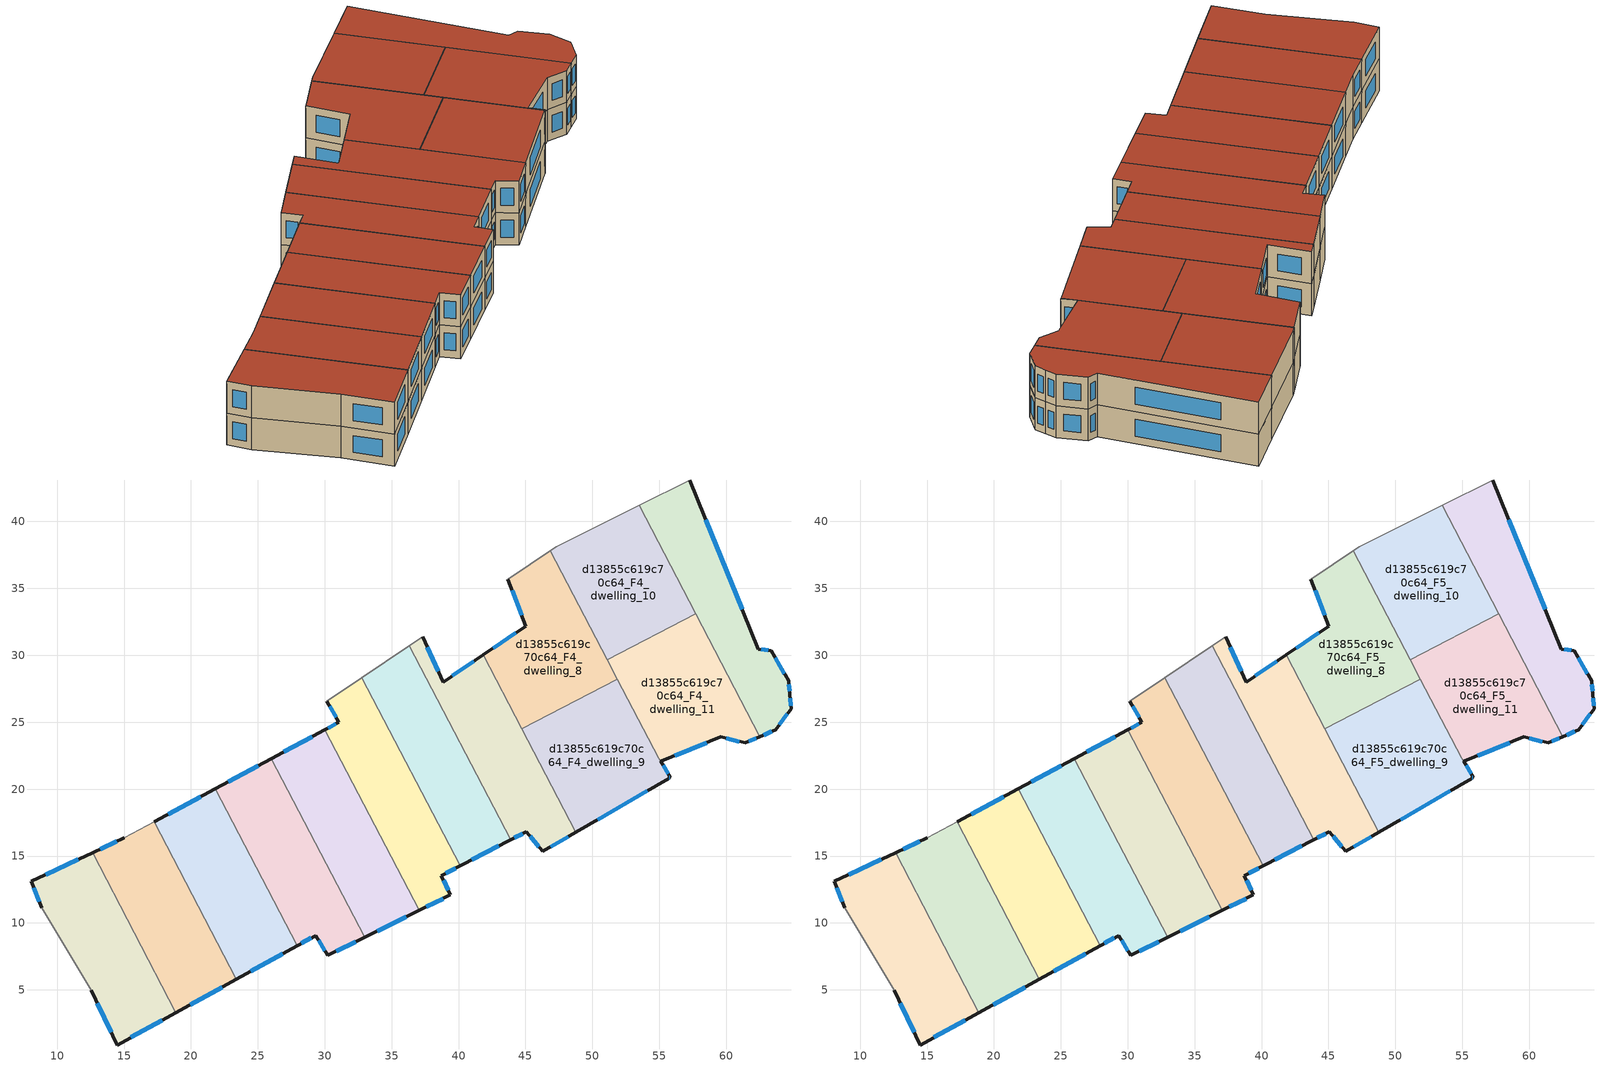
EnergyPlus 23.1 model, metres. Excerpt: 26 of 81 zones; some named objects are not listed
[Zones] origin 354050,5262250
d13855c619c70c64_F4_dwelling_0
 floor to d13855c619c70c64_F3_dwelling_0 (EU_floor_Construction): 12.65,15.25 18.88,3.3 14.48,0.88 12.55,4.95 8.85,11.13 8.08,13.12 z12
 wall outside (EU_wall_Construction): 12.55,4.95 14.48,0.88 18.88,3.3 / 12.65,15.25 8.08,13.12 8.85,11.13 z12:15
 wall adiabatic (EU_wall_Construction): 8.85,11.13 12.55,4.95 z12:15
 wall to d13855c619c70c64_F4_dwelling_1 (EU_wall_Construction): 18.88,3.3 12.65,15.25 z12:15
 window (EU_Window_Construction): 15.51,1.45 17.85,2.73 / 13,4 14.03,1.84 / 8.26,12.65 8.67,11.59 / 11.57,14.74 9.15,13.62 z12.7:14.3
d13855c619c70c64_F4_dwelling_1
 floor to d13855c619c70c64_F3_dwelling_1 (EU_floor_Construction): 17.25,17.55 23.39,5.79 18.88,3.3 12.65,15.25 15.03,16.36 z12
 wall outside (EU_wall_Construction): 18.88,3.3 23.39,5.79 / 15.03,16.36 12.65,15.25 z12:15
 wall adiabatic (EU_wall_Construction): 17.25,17.55 15.03,16.36 z12:15
 wall to d13855c619c70c64_F4_dwelling_2 (EU_wall_Construction): 23.39,5.79 17.25,17.55 z12:15
 window (EU_Window_Construction): 19.94,3.88 22.33,5.2 / 14.47,16.09 13.2,15.51 z12.7:14.3
d13855c619c70c64_F4_dwelling_10
 floor to d13855c619c70c64_F3_dwelling_10 (EU_floor_Construction): 53.5,41.21 57.73,33.1 51.12,29.66 46.86,37.82 47.29,38.11 z12
 wall adiabatic (EU_wall_Construction): 53.5,41.21 47.29,38.11 46.86,37.82 z12:15
 wall to d13855c619c70c64_F4_dwelling_11 (EU_wall_Construction): 51.12,29.66 57.73,33.1 z12:15
 wall to d13855c619c70c64_F4_dwelling_12 (EU_wall_Construction): 57.73,33.1 53.5,41.21 z12:15
 wall to d13855c619c70c64_F4_dwelling_8 (EU_wall_Construction): 46.86,37.82 51.12,29.66 z12:15
d13855c619c70c64_F4_dwelling_11
 floor to d13855c619c70c64_F3_dwelling_11 (EU_floor_Construction): 57.73,33.1 62.52,23.92 61.41,23.45 59.58,23.9 55.12,22.08 55.82,20.88 55.73,20.82 51.12,29.66 z12
 wall outside (EU_wall_Construction): 55.73,20.82 55.82,20.88 55.12,22.08 59.58,23.9 61.41,23.45 62.52,23.92 z12:15
 wall to d13855c619c70c64_F4_dwelling_9 (EU_wall_Construction): 51.87,28.23 55.73,20.82 z12:15
 wall to d13855c619c70c64_F4_dwelling_12 (EU_wall_Construction): 62.52,23.92 57.73,33.1 z12:15
 wall to d13855c619c70c64_F4_dwelling_8 (EU_wall_Construction): 51.12,29.65 51.86,28.23 z12:15
 window (EU_Window_Construction): 56.17,22.51 58.53,23.47 / 55.66,21.16 55.29,21.8 / 55.75,20.84 55.8,20.86 / 61.67,23.56 62.26,23.81 / 60.01,23.79 60.98,23.55 z12.7:14.3
d13855c619c70c64_F4_dwelling_12
 floor to d13855c619c70c64_F3_dwelling_12 (EU_floor_Construction): 57.28,43.1 62.39,30.46 63.35,30.35 64.66,28.08 64.75,27.06 64.85,26 63.68,24.43 62.52,23.92 53.5,41.21 z12
 wall outside (EU_wall_Construction): 62.52,23.92 63.68,24.43 64.85,26 64.75,27.06 64.66,28.08 63.35,30.35 62.39,30.46 57.28,43.1 z12:15
 wall adiabatic (EU_wall_Construction): 57.28,43.1 53.5,41.21 z12:15
 window (EU_Window_Construction): 64.35,28.62 63.66,29.82 / 64.73,27.3 64.68,27.84 / 64.82,26.25 64.77,26.81 / 63.96,24.8 64.57,25.63 / 62.79,24.04 63.41,24.31 / 61.19,33.43 58.48,40.13 / 63.12,30.38 62.61,30.44 z12.7:14.3
d13855c619c70c64_F4_dwelling_2
 floor to d13855c619c70c64_F3_dwelling_2 (EU_floor_Construction): 21.81,20.01 27.93,8.29 23.39,5.79 17.25,17.55 z12
 wall outside (EU_wall_Construction): 21.81,20.01 17.25,17.55 / 23.39,5.79 27.93,8.29 z12:15
 wall to d13855c619c70c64_F4_dwelling_3 (EU_wall_Construction): 27.93,8.29 21.81,20.01 z12:15
 window (EU_Window_Construction): 20.74,19.44 18.32,18.13 / 24.46,6.37 26.86,7.7 z12.7:14.3
d13855c619c70c64_F4_dwelling_3
 floor to d13855c619c70c64_F3_dwelling_3 (EU_floor_Construction): 26.01,22.28 32.98,8.93 30.21,7.57 29.34,9.06 27.93,8.29 21.81,20.01 z12
 wall outside (EU_wall_Construction): 27.93,8.29 29.34,9.06 30.21,7.57 32.98,8.93 / 26.01,22.28 21.81,20.01 z12:15
 wall to d13855c619c70c64_F4_dwelling_4 (EU_wall_Construction): 32.98,8.93 26.01,22.28 z12:15
 window (EU_Window_Construction): 29.54,8.71 30,7.92 / 28.26,8.47 29.01,8.88 / 25.02,21.75 22.79,20.55 / 30.86,7.89 32.33,8.61 z12.7:14.3
d13855c619c70c64_F4_dwelling_4
 floor to d13855c619c70c64_F3_dwelling_4 (EU_floor_Construction): 30,24.43 37.04,10.93 32.98,8.93 26.01,22.28 z12
 wall outside (EU_wall_Construction): 30,24.43 26.01,22.28 / 32.98,8.93 37.04,10.93 z12:15
 wall to d13855c619c70c64_F4_dwelling_5 (EU_wall_Construction): 37.04,10.93 30,24.43 z12:15
 window (EU_Window_Construction): 29.06,23.93 26.94,22.79 / 33.93,9.4 36.09,10.46 z12.7:14.3
d13855c619c70c64_F4_dwelling_5
 floor to d13855c619c70c64_F3_dwelling_5 (EU_floor_Construction): 32.77,28.32 40.11,14.26 38.72,13.54 39.4,12.09 37.04,10.93 30,24.43 31.06,25.01 30.15,26.55 z12
 wall outside (EU_wall_Construction): 37.04,10.93 39.4,12.09 38.72,13.54 40.11,14.26 / 30.15,26.55 31.06,25.01 30,24.43 z12:15
 wall to d13855c619c70c64_F4_dwelling_6 (EU_wall_Construction): 40.11,14.26 32.77,28.32 z12:15
 wall adiabatic (EU_wall_Construction): 32.77,28.32 30.15,26.55 z12:15
 window (EU_Window_Construction): 39.04,13.71 39.78,14.09 / 39.24,12.43 38.88,13.2 / 37.6,11.2 38.84,11.82 / 30.81,24.87 30.25,24.57 / 30.36,26.19 30.85,25.37 z12.7:14.3
d13855c619c70c64_F4_dwelling_6
 floor to d13855c619c70c64_F3_dwelling_6 (EU_floor_Construction): 36.33,30.72 43.9,16.22 40.11,14.26 32.77,28.32 z12
 wall outside (EU_wall_Construction): 40.11,14.26 43.9,16.22 z12:15
 wall adiabatic (EU_wall_Construction): 36.33,30.72 32.77,28.32 z12:15
 wall to d13855c619c70c64_F4_dwelling_7 (EU_wall_Construction): 43.9,16.22 36.33,30.72 z12:15
 window (EU_Window_Construction): 41,14.72 43.01,15.76 z12.7:14.3
d13855c619c70c64_F4_dwelling_7
 floor to d13855c619c70c64_F3_dwelling_7 (EU_floor_Construction): 41.84,30.03 48.76,16.78 46.3,15.35 45.05,16.82 43.9,16.22 36.33,30.72 37.31,31.38 38.84,28 z12
 wall outside (EU_wall_Construction): 43.9,16.22 45.05,16.82 46.3,15.35 48.76,16.78 / 41.84,30.03 38.84,28 37.31,31.38 z12:15
 wall adiabatic (EU_wall_Construction): 37.31,31.38 36.33,30.72 z12:15
 wall to d13855c619c70c64_F4_dwelling_9 (EU_wall_Construction): 48.76,16.78 44.73,24.5 z12:15
 wall to d13855c619c70c64_F4_dwelling_8 (EU_wall_Construction): 44.73,24.5 41.84,30.03 z12:15
 window (EU_Window_Construction): 46.88,15.69 48.18,16.45 / 45.35,16.47 46.01,15.7 / 44.17,16.36 44.78,16.68 / 38.48,28.8 37.67,30.59 / 41.14,29.56 39.54,28.48 z12.7:14.3
d13855c619c70c64_F4_dwelling_8
 floor to d13855c619c70c64_F3_dwelling_8 (EU_floor_Construction): 46.86,37.82 51.86,28.23 44.73,24.5 41.84,30.03 45.03,32.18 43.68,35.68 43.85,35.79 z12
 wall outside (EU_wall_Construction): 43.68,35.68 45.03,32.18 41.84,30.03 z12:15
 wall to d13855c619c70c64_F4_dwelling_9 (EU_wall_Construction): 44.73,24.5 51.86,28.23 z12:15
 wall adiabatic (EU_wall_Construction): 46.86,37.82 43.85,35.79 43.68,35.68 z12:15
 window (EU_Window_Construction): 44.28,31.67 42.59,30.53 / 43.99,34.86 44.71,33 z12.7:14.3
d13855c619c70c64_F4_dwelling_9
 floor to d13855c619c70c64_F3_dwelling_9 (EU_floor_Construction): 51.86,28.23 55.73,20.82 48.76,16.78 44.73,24.5 z12
 wall outside (EU_wall_Construction): 48.76,16.78 55.73,20.82 z12:15
 window (EU_Window_Construction): 50.4,17.73 54.09,19.87 z12.7:14.3
d13855c619c70c64_F5_dwelling_0
 floor to d13855c619c70c64_F4_dwelling_0 (EU_floor_Construction): 12.65,15.25 18.88,3.3 14.48,0.88 12.55,4.95 8.85,11.13 8.08,13.12 z15
 wall outside (EU_wall_Construction): 12.55,4.95 14.48,0.88 18.88,3.3 / 12.65,15.25 8.08,13.12 8.85,11.13 z15:18
 wall adiabatic (EU_wall_Construction): 8.85,11.13 12.55,4.95 z15:18
 wall to d13855c619c70c64_F5_dwelling_1 (EU_wall_Construction): 18.88,3.3 12.65,15.25 z15:18
 window (EU_Window_Construction): 15.51,1.45 17.85,2.73 / 13,4 14.03,1.84 / 8.26,12.65 8.67,11.59 / 11.57,14.74 9.15,13.62 z15.7:17.3
 roof outside (EU_roof_Construction): 18.88,3.3 12.65,15.25 8.08,13.12 8.85,11.13 12.55,4.95 14.48,0.88 z18
d13855c619c70c64_F5_dwelling_1
 floor to d13855c619c70c64_F4_dwelling_1 (EU_floor_Construction): 17.25,17.55 23.39,5.79 18.88,3.3 12.65,15.25 15.03,16.36 z15
 wall outside (EU_wall_Construction): 18.88,3.3 23.39,5.79 / 15.03,16.36 12.65,15.25 z15:18
 wall adiabatic (EU_wall_Construction): 17.25,17.55 15.03,16.36 z15:18
 wall to d13855c619c70c64_F5_dwelling_2 (EU_wall_Construction): 23.39,5.79 17.25,17.55 z15:18
 window (EU_Window_Construction): 19.94,3.88 22.33,5.2 / 14.47,16.09 13.2,15.51 z15.7:17.3
 roof outside (EU_roof_Construction): 23.39,5.79 17.25,17.55 15.03,16.36 12.65,15.25 18.88,3.3 z18
d13855c619c70c64_F5_dwelling_10
 floor to d13855c619c70c64_F4_dwelling_10 (EU_floor_Construction): 53.5,41.21 57.73,33.1 51.12,29.66 46.86,37.82 47.29,38.11 z15
 wall adiabatic (EU_wall_Construction): 53.5,41.21 47.29,38.11 46.86,37.82 z15:18
 wall to d13855c619c70c64_F5_dwelling_11 (EU_wall_Construction): 51.12,29.66 57.73,33.1 z15:18
 wall to d13855c619c70c64_F5_dwelling_12 (EU_wall_Construction): 57.73,33.1 53.5,41.21 z15:18
 wall to d13855c619c70c64_F5_dwelling_8 (EU_wall_Construction): 46.86,37.82 51.12,29.66 z15:18
 roof outside (EU_roof_Construction): 57.73,33.1 53.5,41.21 47.29,38.11 46.86,37.82 51.12,29.66 z18
d13855c619c70c64_F5_dwelling_11
 floor to d13855c619c70c64_F4_dwelling_11 (EU_floor_Construction): 57.73,33.1 62.52,23.92 61.41,23.45 59.58,23.9 55.12,22.08 55.82,20.88 55.73,20.82 51.12,29.66 z15
 wall outside (EU_wall_Construction): 55.73,20.82 55.82,20.88 55.12,22.08 59.58,23.9 61.41,23.45 62.52,23.92 z15:18
 wall to d13855c619c70c64_F5_dwelling_9 (EU_wall_Construction): 51.87,28.23 55.73,20.82 z15:18
 wall to d13855c619c70c64_F5_dwelling_12 (EU_wall_Construction): 62.52,23.92 57.73,33.1 z15:18
 wall to d13855c619c70c64_F5_dwelling_8 (EU_wall_Construction): 51.12,29.65 51.86,28.23 z15:18
 window (EU_Window_Construction): 56.17,22.51 58.53,23.47 / 55.66,21.16 55.29,21.8 / 55.75,20.84 55.8,20.86 / 61.67,23.56 62.26,23.81 / 60.01,23.79 60.98,23.55 z15.7:17.3
 roof outside (EU_roof_Construction): 61.41,23.45 62.52,23.92 57.73,33.1 51.12,29.66 55.73,20.82 55.82,20.88 55.12,22.08 59.58,23.9 z18
d13855c619c70c64_F5_dwelling_12
 floor to d13855c619c70c64_F4_dwelling_12 (EU_floor_Construction): 57.28,43.1 62.39,30.46 63.35,30.35 64.66,28.08 64.75,27.06 64.85,26 63.68,24.43 62.52,23.92 53.5,41.21 z15
 wall outside (EU_wall_Construction): 62.52,23.92 63.68,24.43 64.85,26 64.75,27.06 64.66,28.08 63.35,30.35 62.39,30.46 57.28,43.1 z15:18
 wall adiabatic (EU_wall_Construction): 57.28,43.1 53.5,41.21 z15:18
 window (EU_Window_Construction): 64.35,28.62 63.66,29.82 / 64.73,27.3 64.68,27.84 / 64.82,26.25 64.77,26.81 / 63.96,24.8 64.57,25.63 / 62.79,24.04 63.41,24.31 / 61.19,33.43 58.48,40.13 / 63.12,30.38 62.61,30.44 z15.7:17.3
 roof outside (EU_roof_Construction): 63.68,24.43 64.85,26 64.75,27.06 64.66,28.08 63.35,30.35 62.39,30.46 57.28,43.1 53.5,41.21 62.52,23.92 z18
d13855c619c70c64_F5_dwelling_2
 floor to d13855c619c70c64_F4_dwelling_2 (EU_floor_Construction): 21.81,20.01 27.93,8.29 23.39,5.79 17.25,17.55 z15
 wall outside (EU_wall_Construction): 21.81,20.01 17.25,17.55 / 23.39,5.79 27.93,8.29 z15:18
 wall to d13855c619c70c64_F5_dwelling_3 (EU_wall_Construction): 27.93,8.29 21.81,20.01 z15:18
 window (EU_Window_Construction): 20.74,19.44 18.32,18.13 / 24.46,6.37 26.86,7.7 z15.7:17.3
 roof outside (EU_roof_Construction): 27.93,8.29 21.81,20.01 17.25,17.55 23.39,5.79 z18
d13855c619c70c64_F5_dwelling_3
 floor to d13855c619c70c64_F4_dwelling_3 (EU_floor_Construction): 26.01,22.28 32.98,8.93 30.21,7.57 29.34,9.06 27.93,8.29 21.81,20.01 z15
 wall outside (EU_wall_Construction): 27.93,8.29 29.34,9.06 30.21,7.57 32.98,8.93 / 26.01,22.28 21.81,20.01 z15:18
 wall to d13855c619c70c64_F5_dwelling_4 (EU_wall_Construction): 32.98,8.93 26.01,22.28 z15:18
 window (EU_Window_Construction): 29.54,8.71 30,7.92 / 28.26,8.47 29.01,8.88 / 25.02,21.75 22.79,20.55 / 30.86,7.89 32.33,8.61 z15.7:17.3
 roof outside (EU_roof_Construction): 32.98,8.93 26.01,22.28 21.81,20.01 27.93,8.29 29.34,9.06 30.21,7.57 z18
d13855c619c70c64_F5_dwelling_4
 floor to d13855c619c70c64_F4_dwelling_4 (EU_floor_Construction): 30,24.43 37.04,10.93 32.98,8.93 26.01,22.28 z15
 wall outside (EU_wall_Construction): 30,24.43 26.01,22.28 / 32.98,8.93 37.04,10.93 z15:18
 wall to d13855c619c70c64_F5_dwelling_5 (EU_wall_Construction): 37.04,10.93 30,24.43 z15:18
 window (EU_Window_Construction): 29.06,23.93 26.94,22.79 / 33.93,9.4 36.09,10.46 z15.7:17.3
 roof outside (EU_roof_Construction): 37.04,10.93 30,24.43 26.01,22.28 32.98,8.93 z18
d13855c619c70c64_F5_dwelling_5
 floor to d13855c619c70c64_F4_dwelling_5 (EU_floor_Construction): 32.77,28.32 40.11,14.26 38.72,13.54 39.4,12.09 37.04,10.93 30,24.43 31.06,25.01 30.15,26.55 z15
 wall outside (EU_wall_Construction): 37.04,10.93 39.4,12.09 38.72,13.54 40.11,14.26 / 30.15,26.55 31.06,25.01 30,24.43 z15:18
 wall to d13855c619c70c64_F5_dwelling_6 (EU_wall_Construction): 40.11,14.26 32.77,28.32 z15:18
 wall adiabatic (EU_wall_Construction): 32.77,28.32 30.15,26.55 z15:18
 window (EU_Window_Construction): 39.04,13.71 39.78,14.09 / 39.24,12.43 38.88,13.2 / 37.6,11.2 38.84,11.82 / 30.81,24.87 30.25,24.57 / 30.36,26.19 30.85,25.37 z15.7:17.3
 roof outside (EU_roof_Construction): 39.4,12.09 38.72,13.54 40.11,14.26 32.77,28.32 30.15,26.55 31.06,25.01 30,24.43 37.04,10.93 z18
d13855c619c70c64_F5_dwelling_6
 floor to d13855c619c70c64_F4_dwelling_6 (EU_floor_Construction): 36.33,30.72 43.9,16.22 40.11,14.26 32.77,28.32 z15
 wall outside (EU_wall_Construction): 40.11,14.26 43.9,16.22 z15:18
 wall adiabatic (EU_wall_Construction): 36.33,30.72 32.77,28.32 z15:18
 wall to d13855c619c70c64_F5_dwelling_7 (EU_wall_Construction): 43.9,16.22 36.33,30.72 z15:18
 window (EU_Window_Construction): 41,14.72 43.01,15.76 z15.7:17.3
 roof outside (EU_roof_Construction): 43.9,16.22 36.33,30.72 32.77,28.32 40.11,14.26 z18
d13855c619c70c64_F5_dwelling_7
 floor to d13855c619c70c64_F4_dwelling_7 (EU_floor_Construction): 41.84,30.03 48.76,16.78 46.3,15.35 45.05,16.82 43.9,16.22 36.33,30.72 37.31,31.38 38.84,28 z15
 wall outside (EU_wall_Construction): 43.9,16.22 45.05,16.82 46.3,15.35 48.76,16.78 / 41.84,30.03 38.84,28 37.31,31.38 z15:18
 wall adiabatic (EU_wall_Construction): 37.31,31.38 36.33,30.72 z15:18
 wall to d13855c619c70c64_F5_dwelling_9 (EU_wall_Construction): 48.76,16.78 44.73,24.5 z15:18
 wall to d13855c619c70c64_F5_dwelling_8 (EU_wall_Construction): 44.73,24.5 41.84,30.03 z15:18
 window (EU_Window_Construction): 46.88,15.69 48.18,16.45 / 45.35,16.47 46.01,15.7 / 44.17,16.36 44.78,16.68 / 38.48,28.8 37.67,30.59 / 41.14,29.56 39.54,28.48 z15.7:17.3
 roof outside (EU_roof_Construction): 48.76,16.78 41.84,30.03 38.84,28 37.31,31.38 36.33,30.72 43.9,16.22 45.05,16.82 46.3,15.35 z18
d13855c619c70c64_F5_dwelling_8
 floor to d13855c619c70c64_F4_dwelling_8 (EU_floor_Construction): 46.86,37.82 51.86,28.23 44.73,24.5 41.84,30.03 45.03,32.18 43.68,35.68 43.85,35.79 z15
 wall outside (EU_wall_Construction): 43.68,35.68 45.03,32.18 41.84,30.03 z15:18
 wall to d13855c619c70c64_F5_dwelling_9 (EU_wall_Construction): 44.73,24.5 51.86,28.23 z15:18
 wall adiabatic (EU_wall_Construction): 46.86,37.82 43.85,35.79 43.68,35.68 z15:18
 window (EU_Window_Construction): 44.28,31.67 42.59,30.53 / 43.99,34.86 44.71,33 z15.7:17.3
 roof outside (EU_roof_Construction): 51.86,28.23 46.86,37.82 43.85,35.79 43.68,35.68 45.03,32.18 41.84,30.03 44.73,24.5 z18
d13855c619c70c64_F5_dwelling_9
 floor to d13855c619c70c64_F4_dwelling_9 (EU_floor_Construction): 51.86,28.23 55.73,20.82 48.76,16.78 44.73,24.5 z15
 wall outside (EU_wall_Construction): 48.76,16.78 55.73,20.82 z15:18
 window (EU_Window_Construction): 50.4,17.73 54.09,19.87 z15.7:17.3
 roof outside (EU_roof_Construction): 55.73,20.82 51.86,28.23 44.73,24.5 48.76,16.78 z18
[Building]
EU S2 Campaign: North Axis=0; Terrain=City; Solar Distribution=FullExterior
[Site:Location]
Budapest.Ferenc.Liszt.Intl.AP: Latitude=47.437; Longitude=19.256; Time Zone=1; Elevation=185
[SizingPeriod:WeatherFileDays]
AnnualSizingPeriod: Begin Month=1; Begin Day of Month=1; End Month=12; End Day of Month=31; Day of Week for Start Day=Monday; Use Weather File Daylight Saving Period=No; Use Weather File Rain and Snow Indicators=No
[MATERIAL]
EU_InternalMass_Material: Roughness=MediumRough; Thickness=0.1; Conductivity=1; Density=1800; Specific Heat=900; Thermal Absorptance=0.9; Solar Absorptance=0.7; Visible Absorptance=0.7
[MATERIAL:NOMASS] Roughness=MediumRough; Thermal Absorptance=0.9; Solar Absorptance=0.7; Visible Absorptance=0.7
Name | Thermal Resistance
EU_wall_NoMass | 0.832559
EU_roof_NoMass | 1.39638
EU_floor_NoMass | 0.872794
[WINDOWMATERIAL:SIMPLEGLAZINGSYSTEM]
EU_Window_SimpleGlazing: UFactor=2.79869; Solar Heat Gain Coefficient=0.75; Visible Transmittance=0.75
[CONSTRUCTION]
EU_wall_Construction: EU_wall_NoMass
EU_roof_Construction: EU_roof_NoMass
EU_floor_Construction: EU_floor_NoMass
EU_Window_Construction: EU_Window_SimpleGlazing
EU_InternalMass_Construction: EU_InternalMass_Material
[ZONE] Type=1; Multiplier=1; Ceiling Height=autocalculate; Floor Area=autocalculate; Part of Total Floor Area=Yes
Name | Volume
d13855c619c70c64_F4_dwelling_0; d13855c619c70c64_F5_dwelling_0; d13855c619c70c64_F4_dwelling_4; d13855c619c70c64_F5_dwelling_4 | 205.956
d13855c619c70c64_F4_dwelling_1; d13855c619c70c64_F5_dwelling_1; d13855c619c70c64_F4_dwelling_12; d13855c619c70c64_F5_dwelling_12 | 205.963
d13855c619c70c64_F4_dwelling_10; d13855c619c70c64_F5_dwelling_10 | 205.96
d13855c619c70c64_F4_dwelling_11; d13855c619c70c64_F5_dwelling_11 | 205.975
d13855c619c70c64_F4_dwelling_2; d13855c619c70c64_F5_dwelling_2 | 205.974
d13855c619c70c64_F4_dwelling_3; d13855c619c70c64_F5_dwelling_3 | 205.93
d13855c619c70c64_F4_dwelling_5; d13855c619c70c64_F5_dwelling_5 | 205.981
d13855c619c70c64_F4_dwelling_6; d13855c619c70c64_F5_dwelling_6 | 205.952
d13855c619c70c64_F4_dwelling_7; d13855c619c70c64_F5_dwelling_7 | 205.966
d13855c619c70c64_F4_dwelling_8; d13855c619c70c64_F5_dwelling_8 | 205.939
d13855c619c70c64_F4_dwelling_9; d13855c619c70c64_F5_dwelling_9 | 205.938
[INTERNALMASS] Construction=EU_InternalMass_Construction
Name | Zone or ZoneList | Surface Area
d13855c619c70c64_F4_dwelling_0_EU_InternalMass | d13855c619c70c64_F4_dwelling_0 | 68.652
d13855c619c70c64_F4_dwelling_1_EU_InternalMass | d13855c619c70c64_F4_dwelling_1 | 68.6542
d13855c619c70c64_F4_dwelling_2_EU_InternalMass | d13855c619c70c64_F4_dwelling_2 | 68.6582
d13855c619c70c64_F4_dwelling_3_EU_InternalMass | d13855c619c70c64_F4_dwelling_3 | 68.645
d13855c619c70c64_F4_dwelling_4_EU_InternalMass | d13855c619c70c64_F4_dwelling_4 | 68.6521
d13855c619c70c64_F4_dwelling_5_EU_InternalMass | d13855c619c70c64_F4_dwelling_5 | 68.6605
d13855c619c70c64_F4_dwelling_6_EU_InternalMass | d13855c619c70c64_F4_dwelling_6 | 68.6508
d13855c619c70c64_F4_dwelling_7_EU_InternalMass | d13855c619c70c64_F4_dwelling_7 | 68.6554
d13855c619c70c64_F4_dwelling_8_EU_InternalMass | d13855c619c70c64_F4_dwelling_8 | 68.65
d13855c619c70c64_F4_dwelling_9_EU_InternalMass | d13855c619c70c64_F4_dwelling_9 | 68.6451
d13855c619c70c64_F4_dwelling_10_EU_InternalMass | d13855c619c70c64_F4_dwelling_10 | 68.6513
d13855c619c70c64_F4_dwelling_11_EU_InternalMass | d13855c619c70c64_F4_dwelling_11 | 68.6581
d13855c619c70c64_F4_dwelling_12_EU_InternalMass | d13855c619c70c64_F4_dwelling_12 | 68.6542
d13855c619c70c64_F5_dwelling_0_EU_InternalMass | d13855c619c70c64_F5_dwelling_0 | 68.652
d13855c619c70c64_F5_dwelling_1_EU_InternalMass | d13855c619c70c64_F5_dwelling_1 | 68.6542
d13855c619c70c64_F5_dwelling_2_EU_InternalMass | d13855c619c70c64_F5_dwelling_2 | 68.6582
d13855c619c70c64_F5_dwelling_3_EU_InternalMass | d13855c619c70c64_F5_dwelling_3 | 68.645
d13855c619c70c64_F5_dwelling_4_EU_InternalMass | d13855c619c70c64_F5_dwelling_4 | 68.6521
d13855c619c70c64_F5_dwelling_5_EU_InternalMass | d13855c619c70c64_F5_dwelling_5 | 68.6605
d13855c619c70c64_F5_dwelling_6_EU_InternalMass | d13855c619c70c64_F5_dwelling_6 | 68.6508
d13855c619c70c64_F5_dwelling_7_EU_InternalMass | d13855c619c70c64_F5_dwelling_7 | 68.6554
d13855c619c70c64_F5_dwelling_8_EU_InternalMass | d13855c619c70c64_F5_dwelling_8 | 68.65
d13855c619c70c64_F5_dwelling_9_EU_InternalMass | d13855c619c70c64_F5_dwelling_9 | 68.6451
d13855c619c70c64_F5_dwelling_10_EU_InternalMass | d13855c619c70c64_F5_dwelling_10 | 68.6513
d13855c619c70c64_F5_dwelling_11_EU_InternalMass | d13855c619c70c64_F5_dwelling_11 | 68.6581
d13855c619c70c64_F5_dwelling_12_EU_InternalMass | d13855c619c70c64_F5_dwelling_12 | 68.6542
[OTHEREQUIPMENT] Fuel Type=Electricity; Design Level Calculation Method=Watts/Area; Power per Zone Floor Area=1; Fraction Latent=0; Fraction Radiant=0; Fraction Lost=0; Carbon Dioxide Generation Rate=0; EndUse Subcategory=EU_Step8_InternalGains
Name | Zone or ZoneList or Space or SpaceList | Schedule
EU_Step8_InternalGain_d13855c619c70c64_F4_dwelling_0_f000 | d13855c619c70c64_F4_dwelling_0 | EU_Step8_GainSchedule_d13855c619c70c64_F4_dwelling_0_f000
EU_Step8_InternalGain_d13855c619c70c64_F4_dwelling_1_f000 | d13855c619c70c64_F4_dwelling_1 | EU_Step8_GainSchedule_d13855c619c70c64_F4_dwelling_1_f000
EU_Step8_InternalGain_d13855c619c70c64_F4_dwelling_2_f000 | d13855c619c70c64_F4_dwelling_2 | EU_Step8_GainSchedule_d13855c619c70c64_F4_dwelling_2_f000
EU_Step8_InternalGain_d13855c619c70c64_F4_dwelling_3_f000 | d13855c619c70c64_F4_dwelling_3 | EU_Step8_GainSchedule_d13855c619c70c64_F4_dwelling_3_f000
EU_Step8_InternalGain_d13855c619c70c64_F4_dwelling_4_f000 | d13855c619c70c64_F4_dwelling_4 | EU_Step8_GainSchedule_d13855c619c70c64_F4_dwelling_4_f000
EU_Step8_InternalGain_d13855c619c70c64_F4_dwelling_5_f000 | d13855c619c70c64_F4_dwelling_5 | EU_Step8_GainSchedule_d13855c619c70c64_F4_dwelling_5_f000
EU_Step8_InternalGain_d13855c619c70c64_F4_dwelling_6_f000 | d13855c619c70c64_F4_dwelling_6 | EU_Step8_GainSchedule_d13855c619c70c64_F4_dwelling_6_f000
EU_Step8_InternalGain_d13855c619c70c64_F4_dwelling_7_f000 | d13855c619c70c64_F4_dwelling_7 | EU_Step8_GainSchedule_d13855c619c70c64_F4_dwelling_7_f000
EU_Step8_InternalGain_d13855c619c70c64_F4_dwelling_8_f000 | d13855c619c70c64_F4_dwelling_8 | EU_Step8_GainSchedule_d13855c619c70c64_F4_dwelling_8_f000
EU_Step8_InternalGain_d13855c619c70c64_F4_dwelling_9_f000 | d13855c619c70c64_F4_dwelling_9 | EU_Step8_GainSchedule_d13855c619c70c64_F4_dwelling_9_f000
EU_Step8_InternalGain_d13855c619c70c64_F4_dwelling_10_f000 | d13855c619c70c64_F4_dwelling_10 | EU_Step8_GainSchedule_d13855c619c70c64_F4_dwelling_10_f000
EU_Step8_InternalGain_d13855c619c70c64_F4_dwelling_11_f000 | d13855c619c70c64_F4_dwelling_11 | EU_Step8_GainSchedule_d13855c619c70c64_F4_dwelling_11_f000
EU_Step8_InternalGain_d13855c619c70c64_F4_dwelling_12_f000 | d13855c619c70c64_F4_dwelling_12 | EU_Step8_GainSchedule_d13855c619c70c64_F4_dwelling_12_f000
EU_Step8_InternalGain_d13855c619c70c64_F5_dwelling_0_f000 | d13855c619c70c64_F5_dwelling_0 | EU_Step8_GainSchedule_d13855c619c70c64_F5_dwelling_0_f000
EU_Step8_InternalGain_d13855c619c70c64_F5_dwelling_1_f000 | d13855c619c70c64_F5_dwelling_1 | EU_Step8_GainSchedule_d13855c619c70c64_F5_dwelling_1_f000
EU_Step8_InternalGain_d13855c619c70c64_F5_dwelling_2_f000 | d13855c619c70c64_F5_dwelling_2 | EU_Step8_GainSchedule_d13855c619c70c64_F5_dwelling_2_f000
EU_Step8_InternalGain_d13855c619c70c64_F5_dwelling_3_f000 | d13855c619c70c64_F5_dwelling_3 | EU_Step8_GainSchedule_d13855c619c70c64_F5_dwelling_3_f000
EU_Step8_InternalGain_d13855c619c70c64_F5_dwelling_4_f000 | d13855c619c70c64_F5_dwelling_4 | EU_Step8_GainSchedule_d13855c619c70c64_F5_dwelling_4_f000
EU_Step8_InternalGain_d13855c619c70c64_F5_dwelling_5_f000 | d13855c619c70c64_F5_dwelling_5 | EU_Step8_GainSchedule_d13855c619c70c64_F5_dwelling_5_f000
EU_Step8_InternalGain_d13855c619c70c64_F5_dwelling_6_f000 | d13855c619c70c64_F5_dwelling_6 | EU_Step8_GainSchedule_d13855c619c70c64_F5_dwelling_6_f000
EU_Step8_InternalGain_d13855c619c70c64_F5_dwelling_7_f000 | d13855c619c70c64_F5_dwelling_7 | EU_Step8_GainSchedule_d13855c619c70c64_F5_dwelling_7_f000
EU_Step8_InternalGain_d13855c619c70c64_F5_dwelling_8_f000 | d13855c619c70c64_F5_dwelling_8 | EU_Step8_GainSchedule_d13855c619c70c64_F5_dwelling_8_f000
EU_Step8_InternalGain_d13855c619c70c64_F5_dwelling_9_f000 | d13855c619c70c64_F5_dwelling_9 | EU_Step8_GainSchedule_d13855c619c70c64_F5_dwelling_9_f000
EU_Step8_InternalGain_d13855c619c70c64_F5_dwelling_10_f000 | d13855c619c70c64_F5_dwelling_10 | EU_Step8_GainSchedule_d13855c619c70c64_F5_dwelling_10_f000
EU_Step8_InternalGain_d13855c619c70c64_F5_dwelling_11_f000 | d13855c619c70c64_F5_dwelling_11 | EU_Step8_GainSchedule_d13855c619c70c64_F5_dwelling_11_f000
EU_Step8_InternalGain_d13855c619c70c64_F5_dwelling_12_f000 | d13855c619c70c64_F5_dwelling_12 | EU_Step8_GainSchedule_d13855c619c70c64_F5_dwelling_12_f000
[ZONEVENTILATION:DESIGNFLOWRATE] Schedule=EU_AlwaysOn; Design Flow Rate Calculation Method=AirChanges/Hour; Air Changes per Hour=0.475469; Ventilation Type=Natural; Fan Pressure Rise=0; Fan Total Efficiency=1; Constant Term Coefficient=1; Temperature Term Coefficient=0; Velocity Term Coefficient=0; Velocity Squared Term Coefficient=0; Minimum Indoor Temperature=-100; Maximum Indoor Temperature=100; Delta Temperature=-100; Minimum Outdoor Temperature=-100; Maximum Outdoor Temperature=100; Maximum Wind Speed=40
Name | Zone or ZoneList or Space or SpaceList
EU_ConstantAir_d13855c619c70c64_F4_dwelling_0 | d13855c619c70c64_F4_dwelling_0
EU_ConstantAir_d13855c619c70c64_F4_dwelling_1 | d13855c619c70c64_F4_dwelling_1
EU_ConstantAir_d13855c619c70c64_F4_dwelling_2 | d13855c619c70c64_F4_dwelling_2
EU_ConstantAir_d13855c619c70c64_F4_dwelling_3 | d13855c619c70c64_F4_dwelling_3
EU_ConstantAir_d13855c619c70c64_F4_dwelling_4 | d13855c619c70c64_F4_dwelling_4
EU_ConstantAir_d13855c619c70c64_F4_dwelling_5 | d13855c619c70c64_F4_dwelling_5
EU_ConstantAir_d13855c619c70c64_F4_dwelling_6 | d13855c619c70c64_F4_dwelling_6
EU_ConstantAir_d13855c619c70c64_F4_dwelling_7 | d13855c619c70c64_F4_dwelling_7
EU_ConstantAir_d13855c619c70c64_F4_dwelling_8 | d13855c619c70c64_F4_dwelling_8
EU_ConstantAir_d13855c619c70c64_F4_dwelling_9 | d13855c619c70c64_F4_dwelling_9
EU_ConstantAir_d13855c619c70c64_F4_dwelling_10 | d13855c619c70c64_F4_dwelling_10
EU_ConstantAir_d13855c619c70c64_F4_dwelling_11 | d13855c619c70c64_F4_dwelling_11
EU_ConstantAir_d13855c619c70c64_F4_dwelling_12 | d13855c619c70c64_F4_dwelling_12
EU_ConstantAir_d13855c619c70c64_F5_dwelling_0 | d13855c619c70c64_F5_dwelling_0
EU_ConstantAir_d13855c619c70c64_F5_dwelling_1 | d13855c619c70c64_F5_dwelling_1
EU_ConstantAir_d13855c619c70c64_F5_dwelling_2 | d13855c619c70c64_F5_dwelling_2
EU_ConstantAir_d13855c619c70c64_F5_dwelling_3 | d13855c619c70c64_F5_dwelling_3
EU_ConstantAir_d13855c619c70c64_F5_dwelling_4 | d13855c619c70c64_F5_dwelling_4
EU_ConstantAir_d13855c619c70c64_F5_dwelling_5 | d13855c619c70c64_F5_dwelling_5
EU_ConstantAir_d13855c619c70c64_F5_dwelling_6 | d13855c619c70c64_F5_dwelling_6
EU_ConstantAir_d13855c619c70c64_F5_dwelling_7 | d13855c619c70c64_F5_dwelling_7
EU_ConstantAir_d13855c619c70c64_F5_dwelling_8 | d13855c619c70c64_F5_dwelling_8
EU_ConstantAir_d13855c619c70c64_F5_dwelling_9 | d13855c619c70c64_F5_dwelling_9
EU_ConstantAir_d13855c619c70c64_F5_dwelling_10 | d13855c619c70c64_F5_dwelling_10
EU_ConstantAir_d13855c619c70c64_F5_dwelling_11 | d13855c619c70c64_F5_dwelling_11
EU_ConstantAir_d13855c619c70c64_F5_dwelling_12 | d13855c619c70c64_F5_dwelling_12
[HVACTEMPLATE:ZONE:IDEALLOADSAIRSYSTEM] System Availability Schedule=EU_AlwaysOn; Maximum Heating Supply Air Temperature=50; Minimum Cooling Supply Air Temperature=13; Maximum Heating Supply Air Humidity Ratio=0.0156; Minimum Cooling Supply Air Humidity Ratio=0.0077; Heating Limit=NoLimit; Cooling Limit=NoLimit; Heating Availability Schedule=EU_AlwaysOn; Cooling Availability Schedule=EU_CoolingOff; Dehumidification Control Type=ConstantSensibleHeatRatio; Cooling Sensible Heat Ratio=0.7; Dehumidification Setpoint=60; Humidification Control Type=None; Humidification Setpoint=30; Outdoor Air Method=None; Outdoor Air Flow Rate per Person=0.00944; Outdoor Air Flow Rate per Zone Floor Area=0; Outdoor Air Flow Rate per Zone=0; Demand Controlled Ventilation Type=None; Outdoor Air Economizer Type=NoEconomizer; Heat Recovery Type=None; Sensible Heat Recovery Effectiveness=0.7; Latent Heat Recovery Effectiveness=0.65
Name | Template Thermostat
d13855c619c70c64_F4_dwelling_0 | EU_HeatOnly_d13855c619c70c64_F4_dwelling_0
d13855c619c70c64_F4_dwelling_1 | EU_HeatOnly_d13855c619c70c64_F4_dwelling_1
d13855c619c70c64_F4_dwelling_2 | EU_HeatOnly_d13855c619c70c64_F4_dwelling_2
d13855c619c70c64_F4_dwelling_3 | EU_HeatOnly_d13855c619c70c64_F4_dwelling_3
d13855c619c70c64_F4_dwelling_4 | EU_HeatOnly_d13855c619c70c64_F4_dwelling_4
d13855c619c70c64_F4_dwelling_5 | EU_HeatOnly_d13855c619c70c64_F4_dwelling_5
d13855c619c70c64_F4_dwelling_6 | EU_HeatOnly_d13855c619c70c64_F4_dwelling_6
d13855c619c70c64_F4_dwelling_7 | EU_HeatOnly_d13855c619c70c64_F4_dwelling_7
d13855c619c70c64_F4_dwelling_8 | EU_HeatOnly_d13855c619c70c64_F4_dwelling_8
d13855c619c70c64_F4_dwelling_9 | EU_HeatOnly_d13855c619c70c64_F4_dwelling_9
d13855c619c70c64_F4_dwelling_10 | EU_HeatOnly_d13855c619c70c64_F4_dwelling_10
d13855c619c70c64_F4_dwelling_11 | EU_HeatOnly_d13855c619c70c64_F4_dwelling_11
d13855c619c70c64_F4_dwelling_12 | EU_HeatOnly_d13855c619c70c64_F4_dwelling_12
d13855c619c70c64_F5_dwelling_0 | EU_HeatOnly_d13855c619c70c64_F5_dwelling_0
d13855c619c70c64_F5_dwelling_1 | EU_HeatOnly_d13855c619c70c64_F5_dwelling_1
d13855c619c70c64_F5_dwelling_2 | EU_HeatOnly_d13855c619c70c64_F5_dwelling_2
d13855c619c70c64_F5_dwelling_3 | EU_HeatOnly_d13855c619c70c64_F5_dwelling_3
d13855c619c70c64_F5_dwelling_4 | EU_HeatOnly_d13855c619c70c64_F5_dwelling_4
d13855c619c70c64_F5_dwelling_5 | EU_HeatOnly_d13855c619c70c64_F5_dwelling_5
d13855c619c70c64_F5_dwelling_6 | EU_HeatOnly_d13855c619c70c64_F5_dwelling_6
d13855c619c70c64_F5_dwelling_7 | EU_HeatOnly_d13855c619c70c64_F5_dwelling_7
d13855c619c70c64_F5_dwelling_8 | EU_HeatOnly_d13855c619c70c64_F5_dwelling_8
d13855c619c70c64_F5_dwelling_9 | EU_HeatOnly_d13855c619c70c64_F5_dwelling_9
d13855c619c70c64_F5_dwelling_10 | EU_HeatOnly_d13855c619c70c64_F5_dwelling_10
d13855c619c70c64_F5_dwelling_11 | EU_HeatOnly_d13855c619c70c64_F5_dwelling_11
d13855c619c70c64_F5_dwelling_12 | EU_HeatOnly_d13855c619c70c64_F5_dwelling_12
[SIZING:ZONE] Zone Cooling Design Supply Air Temperature Input Method=SupplyAirTemperature; Zone Cooling Design Supply Air Temperature=13; Zone Heating Design Supply Air Temperature Input Method=SupplyAirTemperature; Zone Heating Design Supply Air Temperature=50; Zone Cooling Design Supply Air Humidity Ratio=0.008; Zone Heating Design Supply Air Humidity Ratio=0.008; Cooling Design Air Flow Method=DesignDay; Cooling Design Air Flow Rate=0; Cooling Minimum Air Flow per Zone Floor Area=0.000762; Cooling Minimum Air Flow=0; Cooling Minimum Air Flow Fraction=0.2; Heating Design Air Flow Method=DesignDay; Heating Design Air Flow Rate=0; Heating Maximum Air Flow per Zone Floor Area=0.002032; Heating Maximum Air Flow=0.141576; Heating Maximum Air Flow Fraction=0.3; Account for Dedicated Outdoor Air System=No; Dedicated Outdoor Air System Control Strategy=NeutralSupplyAir; Dedicated Outdoor Air Low Setpoint Temperature for Design=autosize; Dedicated Outdoor Air High Setpoint Temperature for Design=autosize; Zone Load Sizing Method=Sensible Load Only No Latent Load; Zone Latent Cooling Design Supply Air Humidity Ratio Input Method=HumidityRatioDifference; Zone Cooling Design Supply Air Humidity Ratio Difference=0.005; Zone Latent Heating Design Supply Air Humidity Ratio Input Method=HumidityRatioDifference; Zone Humidification Design Supply Air Humidity Ratio Difference=0.005
d13855c619c70c64_F4_dwelling_0; d13855c619c70c64_F4_dwelling_1; d13855c619c70c64_F4_dwelling_2; d13855c619c70c64_F4_dwelling_3; d13855c619c70c64_F4_dwelling_4; d13855c619c70c64_F4_dwelling_5; d13855c619c70c64_F4_dwelling_6; d13855c619c70c64_F4_dwelling_7; d13855c619c70c64_F4_dwelling_8; d13855c619c70c64_F4_dwelling_9; d13855c619c70c64_F4_dwelling_10; d13855c619c70c64_F4_dwelling_11; d13855c619c70c64_F4_dwelling_12; d13855c619c70c64_F5_dwelling_0; d13855c619c70c64_F5_dwelling_1; d13855c619c70c64_F5_dwelling_2; d13855c619c70c64_F5_dwelling_3; d13855c619c70c64_F5_dwelling_4; d13855c619c70c64_F5_dwelling_5; d13855c619c70c64_F5_dwelling_6; d13855c619c70c64_F5_dwelling_7; d13855c619c70c64_F5_dwelling_8; d13855c619c70c64_F5_dwelling_9; d13855c619c70c64_F5_dwelling_10; d13855c619c70c64_F5_dwelling_11; d13855c619c70c64_F5_dwelling_12
[SCHEDULE:CONSTANT]
Name | Hourly Value
EU_AlwaysOn | 1
EU_CoolingOff | 0
[SCHEDULE:FILE] Column Number=1; Rows to Skip at Top=0; Number of Hours of Data=8760; Column Separator=Comma; Interpolate to Timestep=No; Minutes per Item=60; Adjust Schedule for Daylight Savings=Yes
Name | File
EU_Step8_GainSchedule_d13855c619c70c64_F4_dwelling_0_f000 | ../../schedules/d13855c619c70c64/d13855c619c70c64_F4_dwelling_0_f000_gain.csv
EU_Step8_GainSchedule_d13855c619c70c64_F4_dwelling_1_f000 | ../../schedules/d13855c619c70c64/d13855c619c70c64_F4_dwelling_1_f000_gain.csv
EU_Step8_GainSchedule_d13855c619c70c64_F4_dwelling_2_f000 | ../../schedules/d13855c619c70c64/d13855c619c70c64_F4_dwelling_2_f000_gain.csv
EU_Step8_GainSchedule_d13855c619c70c64_F4_dwelling_3_f000 | ../../schedules/d13855c619c70c64/d13855c619c70c64_F4_dwelling_3_f000_gain.csv
EU_Step8_GainSchedule_d13855c619c70c64_F4_dwelling_4_f000 | ../../schedules/d13855c619c70c64/d13855c619c70c64_F4_dwelling_4_f000_gain.csv
EU_Step8_GainSchedule_d13855c619c70c64_F4_dwelling_5_f000 | ../../schedules/d13855c619c70c64/d13855c619c70c64_F4_dwelling_5_f000_gain.csv
EU_Step8_GainSchedule_d13855c619c70c64_F4_dwelling_6_f000 | ../../schedules/d13855c619c70c64/d13855c619c70c64_F4_dwelling_6_f000_gain.csv
EU_Step8_GainSchedule_d13855c619c70c64_F4_dwelling_7_f000 | ../../schedules/d13855c619c70c64/d13855c619c70c64_F4_dwelling_7_f000_gain.csv
EU_Step8_GainSchedule_d13855c619c70c64_F4_dwelling_8_f000 | ../../schedules/d13855c619c70c64/d13855c619c70c64_F4_dwelling_8_f000_gain.csv
EU_Step8_GainSchedule_d13855c619c70c64_F4_dwelling_9_f000 | ../../schedules/d13855c619c70c64/d13855c619c70c64_F4_dwelling_9_f000_gain.csv
EU_Step8_GainSchedule_d13855c619c70c64_F4_dwelling_10_f000 | ../../schedules/d13855c619c70c64/d13855c619c70c64_F4_dwelling_10_f000_gain.csv
EU_Step8_GainSchedule_d13855c619c70c64_F4_dwelling_11_f000 | ../../schedules/d13855c619c70c64/d13855c619c70c64_F4_dwelling_11_f000_gain.csv
EU_Step8_GainSchedule_d13855c619c70c64_F4_dwelling_12_f000 | ../../schedules/d13855c619c70c64/d13855c619c70c64_F4_dwelling_12_f000_gain.csv
EU_Step8_GainSchedule_d13855c619c70c64_F5_dwelling_0_f000 | ../../schedules/d13855c619c70c64/d13855c619c70c64_F5_dwelling_0_f000_gain.csv
EU_Step8_GainSchedule_d13855c619c70c64_F5_dwelling_1_f000 | ../../schedules/d13855c619c70c64/d13855c619c70c64_F5_dwelling_1_f000_gain.csv
EU_Step8_GainSchedule_d13855c619c70c64_F5_dwelling_2_f000 | ../../schedules/d13855c619c70c64/d13855c619c70c64_F5_dwelling_2_f000_gain.csv
EU_Step8_GainSchedule_d13855c619c70c64_F5_dwelling_3_f000 | ../../schedules/d13855c619c70c64/d13855c619c70c64_F5_dwelling_3_f000_gain.csv
EU_Step8_GainSchedule_d13855c619c70c64_F5_dwelling_4_f000 | ../../schedules/d13855c619c70c64/d13855c619c70c64_F5_dwelling_4_f000_gain.csv
EU_Step8_GainSchedule_d13855c619c70c64_F5_dwelling_5_f000 | ../../schedules/d13855c619c70c64/d13855c619c70c64_F5_dwelling_5_f000_gain.csv
EU_Step8_GainSchedule_d13855c619c70c64_F5_dwelling_6_f000 | ../../schedules/d13855c619c70c64/d13855c619c70c64_F5_dwelling_6_f000_gain.csv
EU_Step8_GainSchedule_d13855c619c70c64_F5_dwelling_7_f000 | ../../schedules/d13855c619c70c64/d13855c619c70c64_F5_dwelling_7_f000_gain.csv
EU_Step8_GainSchedule_d13855c619c70c64_F5_dwelling_8_f000 | ../../schedules/d13855c619c70c64/d13855c619c70c64_F5_dwelling_8_f000_gain.csv
EU_Step8_GainSchedule_d13855c619c70c64_F5_dwelling_9_f000 | ../../schedules/d13855c619c70c64/d13855c619c70c64_F5_dwelling_9_f000_gain.csv
EU_Step8_GainSchedule_d13855c619c70c64_F5_dwelling_10_f000 | ../../schedules/d13855c619c70c64/d13855c619c70c64_F5_dwelling_10_f000_gain.csv
EU_Step8_GainSchedule_d13855c619c70c64_F5_dwelling_11_f000 | ../../schedules/d13855c619c70c64/d13855c619c70c64_F5_dwelling_11_f000_gain.csv
EU_Step8_GainSchedule_d13855c619c70c64_F5_dwelling_12_f000 | ../../schedules/d13855c619c70c64/d13855c619c70c64_F5_dwelling_12_f000_gain.csv
